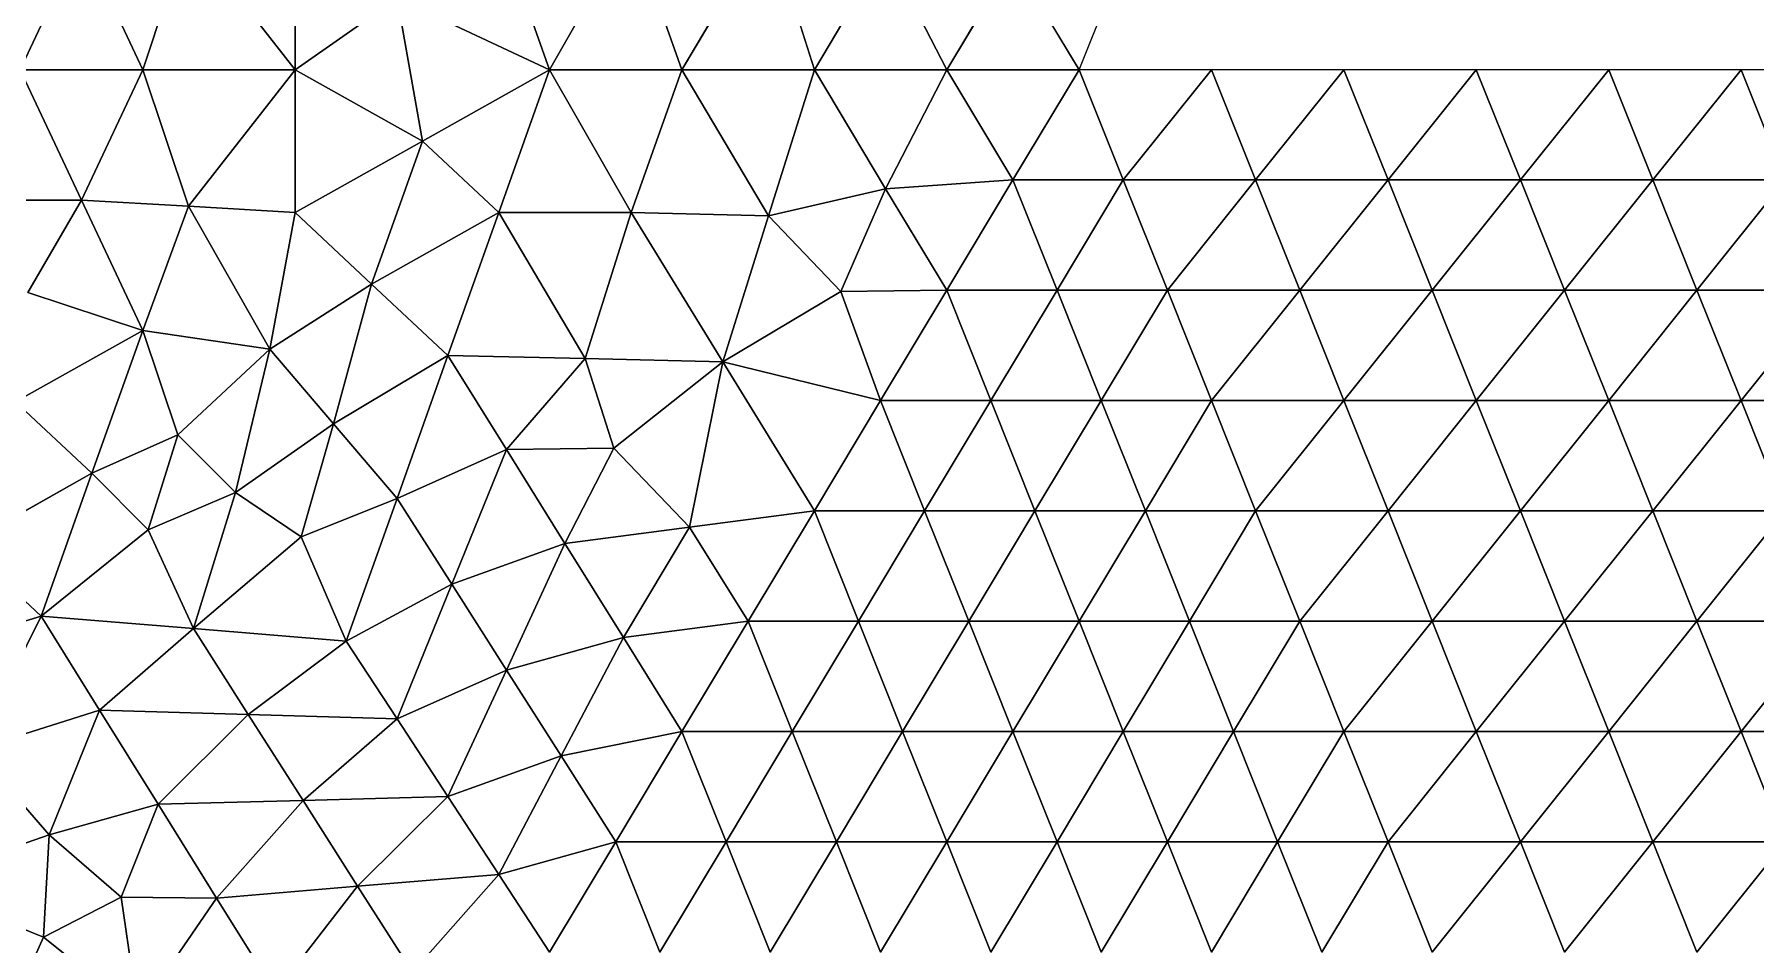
# Model space of a CAD drawing. Extents: x 100 to 350, y 100 to 150.
# Drawn here: x 175.2 to 199.58, y 112.61 to 125.5 of the extents above; entities that cross this region are included whole.
import ezdxf

# ---------------------------------------------------------------- set-up
doc = ezdxf.new("R2010")
doc.units = 0

msp = doc.modelspace()

# ---------------------------------------------------------------- linework, layer by layer
at = {"color": 1}
for p, q in [((178.899, 127.024), (178.899, 125)), ((178.899, 125), (178.899, 127.024)), ((181.78, 127.024), (182.5, 125)), ((182.5, 125), (181.78, 127.024)), ((183.655, 127.024), (182.5, 125)), ((182.5, 125), (183.655, 127.024)), ((184.375, 125), (183.655, 127.024)), ((183.655, 127.024), (184.375, 125)), ((184.375, 125), (185.601, 127.069)), ((185.601, 127.069), (184.375, 125)), ((186.25, 125), (185.601, 127.069)), ((185.601, 127.069), (186.25, 125)), ((175.869, 126.846), (175, 125)), ((175, 125), (175.869, 126.846)), ((176.739, 125), (175.869, 126.846)), ((175.869, 126.846), (176.739, 125)), ((176.739, 125), (177.384, 126.935)), ((177.384, 126.935), (176.739, 125)), ((177.384, 126.935), (178.899, 125)), ((178.899, 125), (177.384, 126.935)), ((187.26, 126.689), (186.25, 125)), ((186.25, 125), (187.26, 126.689)), ((188.125, 125), (187.26, 126.689)), ((187.26, 126.689), (188.125, 125)), ((188.125, 125), (189.062, 126.562)), ((189.062, 126.562), (188.125, 125)), ((189.062, 126.562), (190, 125)), ((190, 125), (189.062, 126.562)), ((178.899, 125), (180.34, 126.012)), ((180.34, 126.012), (178.899, 125)), ((180.34, 126.012), (182.5, 125)), ((180.7, 123.988), (180.34, 126.012)), ((180.34, 126.012), (180.7, 123.988)), ((182.5, 125), (180.34, 126.012)), ((176.739, 125), (175, 125)), ((175, 125), (175.869, 123.154)), ((175, 125), (176.739, 125)), ((175.869, 123.154), (175, 125)), ((175.869, 123.154), (176.739, 125)), ((176.739, 125), (175.869, 123.154)), ((178.899, 125), (176.739, 125)), ((176.739, 125), (177.384, 123.065)), ((177.384, 123.065), (176.739, 125)), ((176.739, 125), (178.899, 125)), ((177.384, 123.065), (178.899, 125)), ((178.899, 125), (177.384, 123.065)), ((178.899, 125), (178.899, 122.976)), ((180.7, 123.988), (178.899, 125)), ((178.899, 125), (180.7, 123.988)), ((178.899, 122.976), (178.899, 125)), ((182.5, 125), (180.7, 123.988)), ((180.7, 123.988), (182.5, 125)), ((182.5, 125), (181.78, 122.976)), ((181.78, 122.976), (182.5, 125)), ((182.5, 125), (184.375, 125)), ((184.375, 125), (182.5, 125)), ((182.5, 125), (183.655, 122.976)), ((183.655, 122.976), (182.5, 125)), ((183.655, 122.976), (184.375, 125)), ((184.375, 125), (183.655, 122.976)), ((184.375, 125), (185.601, 122.931)), ((186.25, 125), (184.375, 125)), ((184.375, 125), (186.25, 125)), ((185.601, 122.931), (184.375, 125)), ((185.601, 122.931), (186.25, 125)), ((186.25, 125), (185.601, 122.931)), ((186.25, 125), (188.125, 125)), ((188.125, 125), (186.25, 125)), ((186.25, 125), (187.26, 123.311)), ((187.26, 123.311), (186.25, 125)), ((188.125, 125), (187.26, 123.311)), ((187.26, 123.311), (188.125, 125)), ((189.062, 123.438), (188.125, 125)), ((190, 125), (188.125, 125)), ((188.125, 125), (189.062, 123.438)), ((188.125, 125), (190, 125)), ((189.062, 123.438), (190, 125)), ((190, 125), (189.062, 123.438)), ((191.875, 125), (190.625, 123.438)), ((190.625, 123.438), (191.875, 125)), ((191.875, 125), (192.5, 123.438)), ((192.5, 123.438), (191.875, 125)), ((193.75, 125), (192.5, 123.438)), ((192.5, 123.438), (193.75, 125)), ((194.375, 123.438), (193.75, 125)), ((193.75, 125), (194.375, 123.438)), ((195.625, 125), (194.375, 123.438)), ((194.375, 123.438), (195.625, 125)), ((196.25, 123.438), (195.625, 125)), ((195.625, 125), (196.25, 123.438)), ((196.25, 123.438), (197.5, 125)), ((197.5, 125), (196.25, 123.438)), ((198.125, 123.438), (197.5, 125)), ((197.5, 125), (198.125, 123.438)), ((199.375, 125), (198.125, 123.438)), ((198.125, 123.438), (199.375, 125)), ((200, 123.438), (199.375, 125)), ((199.375, 125), (200, 123.438)), ((178.899, 122.976), (180.7, 123.988)), ((180.7, 123.988), (178.899, 122.976)), ((179.979, 121.964), (180.7, 123.988)), ((180.7, 123.988), (179.979, 121.964)), ((180.7, 123.988), (181.78, 122.976)), ((181.78, 122.976), (180.7, 123.988)), ((187.26, 123.311), (189.062, 123.438)), ((189.062, 123.438), (187.26, 123.311)), ((189.062, 123.438), (188.125, 121.875)), ((188.125, 121.875), (189.062, 123.438)), ((189.688, 121.875), (189.062, 123.438)), ((189.062, 123.438), (190.625, 123.438)), ((190.625, 123.438), (189.062, 123.438)), ((189.062, 123.438), (189.688, 121.875)), ((189.688, 121.875), (190.625, 123.438)), ((190.625, 123.438), (189.688, 121.875)), ((190.625, 123.438), (192.5, 123.438)), ((192.5, 123.438), (190.625, 123.438)), ((192.5, 123.438), (191.25, 121.875)), ((191.25, 121.875), (192.5, 123.438)), ((192.5, 123.438), (194.375, 123.438)), ((193.125, 121.875), (192.5, 123.438)), ((194.375, 123.438), (192.5, 123.438)), ((192.5, 123.438), (193.125, 121.875)), ((194.375, 123.438), (193.125, 121.875)), ((193.125, 121.875), (194.375, 123.438)), ((194.375, 123.438), (196.25, 123.438)), ((195, 121.875), (194.375, 123.438)), ((194.375, 123.438), (195, 121.875)), ((196.25, 123.438), (194.375, 123.438)), ((195, 121.875), (196.25, 123.438)), ((196.25, 123.438), (195, 121.875)), ((196.25, 123.438), (198.125, 123.438)), ((198.125, 123.438), (196.25, 123.438)), ((196.25, 123.438), (196.875, 121.875)), ((196.875, 121.875), (196.25, 123.438)), ((196.875, 121.875), (198.125, 123.438)), ((198.125, 123.438), (196.875, 121.875)), ((198.125, 123.438), (200, 123.438)), ((198.125, 123.438), (198.75, 121.875)), ((200, 123.438), (198.125, 123.438)), ((198.75, 121.875), (198.125, 123.438)), ((198.75, 121.875), (200, 123.438)), ((200, 123.438), (198.75, 121.875)), ((174.144, 123.154), (175.869, 123.154)), ((175.869, 123.154), (174.144, 123.154)), ((175.869, 123.154), (175.11, 121.844)), ((175.11, 121.844), (175.869, 123.154)), ((175.869, 123.154), (177.384, 123.065)), ((177.384, 123.065), (175.869, 123.154)), ((175.869, 123.154), (176.739, 121.308)), ((176.739, 121.308), (175.869, 123.154)), ((187.26, 123.311), (185.601, 122.931)), ((185.601, 122.931), (187.26, 123.311)), ((187.26, 123.311), (186.625, 121.859)), ((186.625, 121.859), (187.26, 123.311)), ((188.125, 121.875), (187.26, 123.311)), ((187.26, 123.311), (188.125, 121.875)), ((176.739, 121.308), (177.384, 123.065)), ((177.384, 123.065), (176.739, 121.308)), ((177.384, 123.065), (178.539, 121.041)), ((178.899, 122.976), (177.384, 123.065)), ((177.384, 123.065), (178.899, 122.976)), ((178.539, 121.041), (177.384, 123.065)), ((178.539, 121.041), (178.899, 122.976)), ((178.899, 122.976), (178.539, 121.041)), ((178.899, 122.976), (179.979, 121.964)), ((179.979, 121.964), (178.899, 122.976)), ((181.78, 122.976), (179.979, 121.964)), ((179.979, 121.964), (181.78, 122.976)), ((181.06, 120.952), (181.78, 122.976)), ((181.78, 122.976), (181.06, 120.952)), ((183.006, 120.907), (181.78, 122.976)), ((181.78, 122.976), (183.655, 122.976)), ((183.655, 122.976), (181.78, 122.976)), ((181.78, 122.976), (183.006, 120.907)), ((183.655, 122.976), (183.006, 120.907)), ((183.006, 120.907), (183.655, 122.976)), ((185.601, 122.931), (183.655, 122.976)), ((183.655, 122.976), (184.952, 120.863)), ((184.952, 120.863), (183.655, 122.976)), ((183.655, 122.976), (185.601, 122.931)), ((184.952, 120.863), (185.601, 122.931)), ((185.601, 122.931), (184.952, 120.863)), ((186.625, 121.859), (185.601, 122.931)), ((185.601, 122.931), (186.625, 121.859)), ((179.979, 121.964), (178.539, 121.041)), ((178.539, 121.041), (179.979, 121.964)), ((179.439, 119.984), (179.979, 121.964)), ((179.979, 121.964), (179.439, 119.984)), ((179.979, 121.964), (181.06, 120.952)), ((181.06, 120.952), (179.979, 121.964)), ((176.739, 121.308), (175.11, 121.844)), ((175.11, 121.844), (176.739, 121.308)), ((184.952, 120.863), (186.625, 121.859)), ((186.625, 121.859), (184.952, 120.863)), ((186.625, 121.859), (188.125, 121.875)), ((188.125, 121.875), (186.625, 121.859)), ((186.625, 121.859), (187.188, 120.312)), ((187.188, 120.312), (186.625, 121.859)), ((188.125, 121.875), (187.188, 120.312)), ((187.188, 120.312), (188.125, 121.875)), ((188.125, 121.875), (189.688, 121.875)), ((189.688, 121.875), (188.125, 121.875)), ((188.125, 121.875), (188.75, 120.312)), ((188.75, 120.312), (188.125, 121.875)), ((189.688, 121.875), (188.75, 120.312)), ((188.75, 120.312), (189.688, 121.875)), ((190.312, 120.312), (189.688, 121.875)), ((189.688, 121.875), (191.25, 121.875)), ((189.688, 121.875), (190.312, 120.312)), ((191.25, 121.875), (189.688, 121.875)), ((191.25, 121.875), (190.312, 120.312)), ((190.312, 120.312), (191.25, 121.875)), ((191.25, 121.875), (193.125, 121.875)), ((193.125, 121.875), (191.25, 121.875)), ((193.125, 121.875), (191.875, 120.312)), ((191.875, 120.312), (193.125, 121.875)), ((193.125, 121.875), (195, 121.875)), ((193.75, 120.312), (193.125, 121.875)), ((193.125, 121.875), (193.75, 120.312)), ((195, 121.875), (193.125, 121.875)), ((195, 121.875), (193.75, 120.312)), ((193.75, 120.312), (195, 121.875)), ((195.625, 120.312), (195, 121.875)), ((196.875, 121.875), (195, 121.875)), ((195, 121.875), (195.625, 120.312)), ((195, 121.875), (196.875, 121.875)), ((196.875, 121.875), (195.625, 120.312)), ((195.625, 120.312), (196.875, 121.875)), ((197.5, 120.312), (196.875, 121.875)), ((196.875, 121.875), (197.5, 120.312)), ((198.75, 121.875), (196.875, 121.875)), ((196.875, 121.875), (198.75, 121.875)), ((197.5, 120.312), (198.75, 121.875)), ((198.75, 121.875), (197.5, 120.312)), ((200.625, 121.875), (198.75, 121.875)), ((198.75, 121.875), (199.375, 120.312)), ((199.375, 120.312), (198.75, 121.875)), ((198.75, 121.875), (200.625, 121.875)), ((200.625, 121.875), (199.375, 120.312)), ((199.375, 120.312), (200.625, 121.875)), ((174.938, 120.295), (176.739, 121.308)), ((176.739, 121.308), (174.938, 120.295)), ((176.019, 119.283), (176.739, 121.308)), ((176.739, 121.308), (176.019, 119.283)), ((176.739, 121.308), (178.539, 121.041)), ((177.233, 119.826), (176.739, 121.308)), ((178.539, 121.041), (176.739, 121.308)), ((176.739, 121.308), (177.233, 119.826)), ((178.539, 121.041), (177.233, 119.826)), ((177.233, 119.826), (178.539, 121.041)), ((178.539, 121.041), (178.053, 119.013)), ((178.053, 119.013), (178.539, 121.041)), ((178.539, 121.041), (179.439, 119.984)), ((179.439, 119.984), (178.539, 121.041)), ((179.439, 119.984), (181.06, 120.952)), ((181.06, 120.952), (179.439, 119.984)), ((181.06, 120.952), (180.34, 118.928)), ((180.34, 118.928), (181.06, 120.952)), ((181.06, 120.952), (183.006, 120.907)), ((181.889, 119.62), (181.06, 120.952)), ((183.006, 120.907), (181.06, 120.952)), ((181.06, 120.952), (181.889, 119.62)), ((183.006, 120.907), (181.889, 119.62)), ((181.889, 119.62), (183.006, 120.907)), ((184.952, 120.863), (183.006, 120.907)), ((183.006, 120.907), (183.41, 119.64)), ((183.41, 119.64), (183.006, 120.907)), ((183.006, 120.907), (184.952, 120.863)), ((183.41, 119.64), (184.952, 120.863)), ((184.952, 120.863), (183.41, 119.64)), ((184.952, 120.863), (184.484, 118.519)), ((184.484, 118.519), (184.952, 120.863)), ((187.188, 120.312), (184.952, 120.863)), ((184.952, 120.863), (186.25, 118.75)), ((186.25, 118.75), (184.952, 120.863)), ((184.952, 120.863), (187.188, 120.312)), ((176.019, 119.283), (174.938, 120.295)), ((174.938, 120.295), (176.019, 119.283)), ((186.25, 118.75), (187.188, 120.312)), ((187.188, 120.312), (186.25, 118.75)), ((188.75, 120.312), (187.188, 120.312)), ((187.188, 120.312), (187.812, 118.75)), ((187.188, 120.312), (188.75, 120.312)), ((187.812, 118.75), (187.188, 120.312)), ((188.75, 120.312), (187.812, 118.75)), ((187.812, 118.75), (188.75, 120.312)), ((188.75, 120.312), (189.375, 118.75)), ((190.312, 120.312), (188.75, 120.312)), ((188.75, 120.312), (190.312, 120.312)), ((189.375, 118.75), (188.75, 120.312)), ((189.375, 118.75), (190.312, 120.312)), ((190.312, 120.312), (189.375, 118.75)), ((190.938, 118.75), (190.312, 120.312)), ((190.312, 120.312), (191.875, 120.312)), ((191.875, 120.312), (190.312, 120.312)), ((190.312, 120.312), (190.938, 118.75)), ((190.938, 118.75), (191.875, 120.312)), ((191.875, 120.312), (190.938, 118.75)), ((191.875, 120.312), (193.75, 120.312)), ((193.75, 120.312), (191.875, 120.312)), ((193.75, 120.312), (192.5, 118.75)), ((192.5, 118.75), (193.75, 120.312)), ((193.75, 120.312), (195.625, 120.312)), ((194.375, 118.75), (193.75, 120.312)), ((195.625, 120.312), (193.75, 120.312)), ((193.75, 120.312), (194.375, 118.75)), ((195.625, 120.312), (194.375, 118.75)), ((194.375, 118.75), (195.625, 120.312)), ((195.625, 120.312), (197.5, 120.312)), ((196.25, 118.75), (195.625, 120.312)), ((195.625, 120.312), (196.25, 118.75)), ((197.5, 120.312), (195.625, 120.312)), ((196.25, 118.75), (197.5, 120.312)), ((197.5, 120.312), (196.25, 118.75)), ((197.5, 120.312), (199.375, 120.312)), ((199.375, 120.312), (197.5, 120.312)), ((197.5, 120.312), (198.125, 118.75)), ((198.125, 118.75), (197.5, 120.312)), ((198.125, 118.75), (199.375, 120.312)), ((199.375, 120.312), (198.125, 118.75)), ((199.375, 120.312), (201.25, 120.312)), ((199.375, 120.312), (200, 118.75)), ((201.25, 120.312), (199.375, 120.312)), ((200, 118.75), (199.375, 120.312)), ((178.053, 119.013), (179.439, 119.984)), ((179.439, 119.984), (178.053, 119.013)), ((178.982, 118.382), (179.439, 119.984)), ((179.439, 119.984), (178.982, 118.382)), ((179.439, 119.984), (180.34, 118.928)), ((180.34, 118.928), (179.439, 119.984)), ((177.233, 119.826), (176.019, 119.283)), ((176.019, 119.283), (177.233, 119.826)), ((176.814, 118.484), (177.233, 119.826)), ((177.233, 119.826), (176.814, 118.484)), ((178.053, 119.013), (177.233, 119.826)), ((177.233, 119.826), (178.053, 119.013)), ((181.889, 119.62), (180.34, 118.928)), ((180.34, 118.928), (181.889, 119.62)), ((181.114, 117.711), (181.889, 119.62)), ((181.889, 119.62), (181.114, 117.711)), ((181.889, 119.62), (183.41, 119.64)), ((183.41, 119.64), (181.889, 119.62)), ((181.889, 119.62), (182.717, 118.288)), ((182.717, 118.288), (181.889, 119.62)), ((182.717, 118.288), (183.41, 119.64)), ((183.41, 119.64), (182.717, 118.288)), ((183.41, 119.64), (184.484, 118.519)), ((184.484, 118.519), (183.41, 119.64)), ((176.019, 119.283), (174.218, 118.271)), ((174.218, 118.271), (176.019, 119.283)), ((176.019, 119.283), (175.298, 117.259)), ((175.298, 117.259), (176.019, 119.283)), ((176.019, 119.283), (176.814, 118.484)), ((176.814, 118.484), (176.019, 119.283)), ((176.814, 118.484), (178.053, 119.013)), ((178.053, 119.013), (176.814, 118.484)), ((177.459, 117.082), (178.053, 119.013)), ((178.053, 119.013), (177.459, 117.082)), ((178.053, 119.013), (178.982, 118.382)), ((178.982, 118.382), (178.053, 119.013)), ((180.34, 118.928), (178.982, 118.382)), ((178.982, 118.382), (180.34, 118.928)), ((179.619, 116.904), (180.34, 118.928)), ((180.34, 118.928), (179.619, 116.904)), ((180.34, 118.928), (181.114, 117.711)), ((181.114, 117.711), (180.34, 118.928)), ((184.484, 118.519), (186.25, 118.75)), ((186.25, 118.75), (184.484, 118.519)), ((186.25, 118.75), (185.312, 117.188)), ((185.312, 117.188), (186.25, 118.75)), ((186.875, 117.188), (186.25, 118.75)), ((187.812, 118.75), (186.25, 118.75)), ((186.25, 118.75), (186.875, 117.188)), ((186.25, 118.75), (187.812, 118.75)), ((186.875, 117.188), (187.812, 118.75)), ((187.812, 118.75), (186.875, 117.188)), ((187.812, 118.75), (188.438, 117.188)), ((189.375, 118.75), (187.812, 118.75)), ((187.812, 118.75), (189.375, 118.75)), ((188.438, 117.188), (187.812, 118.75)), ((188.438, 117.188), (189.375, 118.75)), ((189.375, 118.75), (188.438, 117.188)), ((189.375, 118.75), (190.938, 118.75)), ((190.938, 118.75), (189.375, 118.75)), ((189.375, 118.75), (190, 117.188)), ((190, 117.188), (189.375, 118.75)), ((190, 117.188), (190.938, 118.75)), ((190.938, 118.75), (190, 117.188)), ((191.562, 117.188), (190.938, 118.75)), ((190.938, 118.75), (192.5, 118.75)), ((190.938, 118.75), (191.562, 117.188)), ((192.5, 118.75), (190.938, 118.75)), ((192.5, 118.75), (191.562, 117.188)), ((191.562, 117.188), (192.5, 118.75)), ((192.5, 118.75), (194.375, 118.75)), ((194.375, 118.75), (192.5, 118.75)), ((194.375, 118.75), (193.125, 117.188)), ((193.125, 117.188), (194.375, 118.75)), ((194.375, 118.75), (196.25, 118.75)), ((195, 117.188), (194.375, 118.75)), ((194.375, 118.75), (195, 117.188)), ((196.25, 118.75), (194.375, 118.75)), ((196.25, 118.75), (195, 117.188)), ((195, 117.188), (196.25, 118.75)), ((198.125, 118.75), (196.25, 118.75)), ((196.25, 118.75), (196.875, 117.188)), ((196.25, 118.75), (198.125, 118.75)), ((196.875, 117.188), (196.25, 118.75)), ((196.875, 117.188), (198.125, 118.75)), ((198.125, 118.75), (196.875, 117.188)), ((198.125, 118.75), (198.75, 117.188)), ((200, 118.75), (198.125, 118.75)), ((198.125, 118.75), (200, 118.75)), ((198.75, 117.188), (198.125, 118.75)), ((200, 118.75), (198.75, 117.188)), ((198.75, 117.188), (200, 118.75)), ((175.298, 117.259), (176.814, 118.484)), ((176.814, 118.484), (175.298, 117.259)), ((176.814, 118.484), (177.459, 117.082)), ((177.459, 117.082), (176.814, 118.484)), ((184.484, 118.519), (182.717, 118.288)), ((182.717, 118.288), (184.484, 118.519)), ((184.484, 118.519), (183.546, 116.957)), ((183.546, 116.957), (184.484, 118.519)), ((185.312, 117.188), (184.484, 118.519)), ((184.484, 118.519), (185.312, 117.188)), ((175.298, 117.259), (174.218, 118.271)), ((174.218, 118.271), (175.298, 117.259)), ((178.982, 118.382), (177.459, 117.082)), ((177.459, 117.082), (178.982, 118.382)), ((179.619, 116.904), (178.982, 118.382)), ((178.982, 118.382), (179.619, 116.904)), ((182.717, 118.288), (181.114, 117.711)), ((181.114, 117.711), (182.717, 118.288)), ((181.889, 116.495), (182.717, 118.288)), ((182.717, 118.288), (181.889, 116.495)), ((183.546, 116.957), (182.717, 118.288)), ((182.717, 118.288), (183.546, 116.957)), ((181.114, 117.711), (179.619, 116.904)), ((179.619, 116.904), (181.114, 117.711)), ((181.114, 117.711), (180.34, 115.803)), ((180.34, 115.803), (181.114, 117.711)), ((181.889, 116.495), (181.114, 117.711)), ((181.114, 117.711), (181.889, 116.495)), ((173.73, 116.786), (175.298, 117.259)), ((175.298, 117.259), (173.73, 116.786)), ((175.298, 117.259), (174.364, 115.369)), ((174.364, 115.369), (175.298, 117.259)), ((176.127, 115.928), (175.298, 117.259)), ((177.459, 117.082), (175.298, 117.259)), ((175.298, 117.259), (176.127, 115.928)), ((175.298, 117.259), (177.459, 117.082)), ((176.127, 115.928), (177.459, 117.082)), ((177.459, 117.082), (176.127, 115.928)), ((177.459, 117.082), (179.619, 116.904)), ((178.233, 115.865), (177.459, 117.082)), ((179.619, 116.904), (177.459, 117.082)), ((177.459, 117.082), (178.233, 115.865)), ((183.546, 116.957), (185.312, 117.188)), ((185.312, 117.188), (183.546, 116.957)), ((185.312, 117.188), (184.375, 115.625)), ((184.375, 115.625), (185.312, 117.188)), ((185.938, 115.625), (185.312, 117.188)), ((185.312, 117.188), (186.875, 117.188)), ((186.875, 117.188), (185.312, 117.188)), ((185.312, 117.188), (185.938, 115.625)), ((185.938, 115.625), (186.875, 117.188)), ((186.875, 117.188), (185.938, 115.625)), ((187.5, 115.625), (186.875, 117.188)), ((186.875, 117.188), (188.438, 117.188)), ((186.875, 117.188), (187.5, 115.625)), ((188.438, 117.188), (186.875, 117.188)), ((188.438, 117.188), (187.5, 115.625)), ((187.5, 115.625), (188.438, 117.188)), ((190, 117.188), (188.438, 117.188)), ((188.438, 117.188), (189.062, 115.625)), ((188.438, 117.188), (190, 117.188)), ((189.062, 115.625), (188.438, 117.188)), ((190, 117.188), (189.062, 115.625)), ((189.062, 115.625), (190, 117.188)), ((190, 117.188), (190.625, 115.625)), ((191.562, 117.188), (190, 117.188)), ((190.625, 115.625), (190, 117.188)), ((190, 117.188), (191.562, 117.188)), ((190.625, 115.625), (191.562, 117.188)), ((191.562, 117.188), (190.625, 115.625)), ((193.125, 117.188), (191.562, 117.188)), ((191.562, 117.188), (192.188, 115.625)), ((192.188, 115.625), (191.562, 117.188)), ((191.562, 117.188), (193.125, 117.188)), ((192.188, 115.625), (193.125, 117.188)), ((193.125, 117.188), (192.188, 115.625)), ((195, 117.188), (193.125, 117.188)), ((193.125, 117.188), (195, 117.188)), ((195, 117.188), (193.75, 115.625)), ((193.75, 115.625), (195, 117.188)), ((196.875, 117.188), (195, 117.188)), ((195, 117.188), (195.625, 115.625)), ((195.625, 115.625), (195, 117.188)), ((195, 117.188), (196.875, 117.188)), ((195.625, 115.625), (196.875, 117.188)), ((196.875, 117.188), (195.625, 115.625)), ((197.5, 115.625), (196.875, 117.188)), ((196.875, 117.188), (197.5, 115.625)), ((198.75, 117.188), (196.875, 117.188)), ((196.875, 117.188), (198.75, 117.188)), ((197.5, 115.625), (198.75, 117.188)), ((198.75, 117.188), (197.5, 115.625)), ((198.75, 117.188), (200.625, 117.188)), ((200.625, 117.188), (198.75, 117.188)), ((198.75, 117.188), (199.375, 115.625)), ((199.375, 115.625), (198.75, 117.188)), ((199.375, 115.625), (200.625, 117.188)), ((200.625, 117.188), (199.375, 115.625)), ((179.619, 116.904), (178.233, 115.865)), ((178.233, 115.865), (179.619, 116.904)), ((180.34, 115.803), (179.619, 116.904)), ((179.619, 116.904), (180.34, 115.803)), ((181.889, 116.495), (183.546, 116.957)), ((183.546, 116.957), (181.889, 116.495)), ((183.546, 116.957), (182.663, 115.279)), ((182.663, 115.279), (183.546, 116.957)), ((184.375, 115.625), (183.546, 116.957)), ((183.546, 116.957), (184.375, 115.625)), ((180.34, 115.803), (181.889, 116.495)), ((181.889, 116.495), (180.34, 115.803)), ((181.889, 116.495), (181.06, 114.702)), ((181.06, 114.702), (181.889, 116.495)), ((182.663, 115.279), (181.889, 116.495)), ((181.889, 116.495), (182.663, 115.279)), ((176.127, 115.928), (174.364, 115.369)), ((174.364, 115.369), (176.127, 115.928)), ((175.414, 114.16), (176.127, 115.928)), ((176.127, 115.928), (175.414, 114.16)), ((178.233, 115.865), (176.127, 115.928)), ((176.127, 115.928), (176.956, 114.596)), ((176.956, 114.596), (176.127, 115.928)), ((176.127, 115.928), (178.233, 115.865)), ((178.233, 115.865), (176.956, 114.596)), ((176.956, 114.596), (178.233, 115.865)), ((179.008, 114.649), (178.233, 115.865)), ((178.233, 115.865), (180.34, 115.803)), ((180.34, 115.803), (178.233, 115.865)), ((178.233, 115.865), (179.008, 114.649)), ((179.008, 114.649), (180.34, 115.803)), ((180.34, 115.803), (179.008, 114.649)), ((180.34, 115.803), (181.06, 114.702)), ((181.06, 114.702), (180.34, 115.803)), ((182.663, 115.279), (184.375, 115.625)), ((184.375, 115.625), (182.663, 115.279)), ((184.375, 115.625), (183.438, 114.062)), ((183.438, 114.062), (184.375, 115.625)), ((184.375, 115.625), (185.938, 115.625)), ((185.938, 115.625), (184.375, 115.625)), ((184.375, 115.625), (185, 114.062)), ((185, 114.062), (184.375, 115.625)), ((185.938, 115.625), (185, 114.062)), ((185, 114.062), (185.938, 115.625)), ((186.562, 114.062), (185.938, 115.625)), ((185.938, 115.625), (187.5, 115.625)), ((185.938, 115.625), (186.562, 114.062)), ((187.5, 115.625), (185.938, 115.625)), ((187.5, 115.625), (186.562, 114.062)), ((186.562, 114.062), (187.5, 115.625)), ((188.125, 114.062), (187.5, 115.625)), ((189.062, 115.625), (187.5, 115.625)), ((187.5, 115.625), (188.125, 114.062)), ((187.5, 115.625), (189.062, 115.625)), ((189.062, 115.625), (188.125, 114.062)), ((188.125, 114.062), (189.062, 115.625)), ((189.062, 115.625), (189.688, 114.062)), ((190.625, 115.625), (189.062, 115.625)), ((189.062, 115.625), (190.625, 115.625)), ((189.688, 114.062), (189.062, 115.625)), ((190.625, 115.625), (189.688, 114.062)), ((189.688, 114.062), (190.625, 115.625)), ((191.25, 114.062), (190.625, 115.625)), ((190.625, 115.625), (192.188, 115.625)), ((192.188, 115.625), (190.625, 115.625)), ((190.625, 115.625), (191.25, 114.062)), ((191.25, 114.062), (192.188, 115.625)), ((192.188, 115.625), (191.25, 114.062)), ((192.812, 114.062), (192.188, 115.625)), ((192.188, 115.625), (193.75, 115.625)), ((192.188, 115.625), (192.812, 114.062)), ((193.75, 115.625), (192.188, 115.625)), ((193.75, 115.625), (192.812, 114.062)), ((192.812, 114.062), (193.75, 115.625)), ((193.75, 115.625), (195.625, 115.625)), ((195.625, 115.625), (193.75, 115.625)), ((195.625, 115.625), (194.375, 114.062)), ((194.375, 114.062), (195.625, 115.625)), ((195.625, 115.625), (197.5, 115.625)), ((196.25, 114.062), (195.625, 115.625)), ((195.625, 115.625), (196.25, 114.062)), ((197.5, 115.625), (195.625, 115.625)), ((197.5, 115.625), (196.25, 114.062)), ((196.25, 114.062), (197.5, 115.625)), ((198.125, 114.062), (197.5, 115.625)), ((199.375, 115.625), (197.5, 115.625)), ((197.5, 115.625), (198.125, 114.062)), ((197.5, 115.625), (199.375, 115.625)), ((199.375, 115.625), (198.125, 114.062)), ((198.125, 114.062), (199.375, 115.625)), ((200, 114.062), (199.375, 115.625)), ((199.375, 115.625), (200, 114.062)), ((201.25, 115.625), (199.375, 115.625)), ((199.375, 115.625), (201.25, 115.625)), ((174.364, 115.369), (175.414, 114.16)), ((175.414, 114.16), (174.364, 115.369)), ((181.06, 114.702), (182.663, 115.279)), ((182.663, 115.279), (181.06, 114.702)), ((181.78, 113.601), (182.663, 115.279)), ((182.663, 115.279), (181.78, 113.601)), ((182.663, 115.279), (183.438, 114.062)), ((183.438, 114.062), (182.663, 115.279)), ((175.414, 114.16), (176.956, 114.596)), ((176.956, 114.596), (175.414, 114.16)), ((176.956, 114.596), (176.432, 113.276)), ((176.432, 113.276), (176.956, 114.596)), ((176.956, 114.596), (179.008, 114.649)), ((179.008, 114.649), (176.956, 114.596)), ((177.785, 113.264), (176.956, 114.596)), ((176.956, 114.596), (177.785, 113.264)), ((179.008, 114.649), (177.785, 113.264)), ((177.785, 113.264), (179.008, 114.649)), ((181.06, 114.702), (179.008, 114.649)), ((179.008, 114.649), (181.06, 114.702)), ((179.008, 114.649), (179.782, 113.433)), ((179.782, 113.433), (179.008, 114.649)), ((179.782, 113.433), (181.06, 114.702)), ((181.06, 114.702), (179.782, 113.433)), ((181.06, 114.702), (181.78, 113.601)), ((181.78, 113.601), (181.06, 114.702)), ((175.414, 114.16), (173.43, 113.478)), ((173.43, 113.478), (175.414, 114.16)), ((175.332, 112.713), (175.414, 114.16)), ((175.414, 114.16), (175.332, 112.713)), ((176.432, 113.276), (175.414, 114.16)), ((175.414, 114.16), (176.432, 113.276)), ((183.438, 114.062), (181.78, 113.601)), ((181.78, 113.601), (183.438, 114.062)), ((182.5, 112.5), (183.438, 114.062)), ((183.438, 114.062), (182.5, 112.5)), ((185, 114.062), (183.438, 114.062)), ((183.438, 114.062), (184.062, 112.5)), ((183.438, 114.062), (185, 114.062)), ((184.062, 112.5), (183.438, 114.062)), ((185, 114.062), (184.062, 112.5)), ((184.062, 112.5), (185, 114.062)), ((185, 114.062), (185.625, 112.5)), ((186.562, 114.062), (185, 114.062)), ((185, 114.062), (186.562, 114.062)), ((185.625, 112.5), (185, 114.062)), ((185.625, 112.5), (186.562, 114.062)), ((186.562, 114.062), (185.625, 112.5)), ((186.562, 114.062), (188.125, 114.062)), ((187.188, 112.5), (186.562, 114.062)), ((188.125, 114.062), (186.562, 114.062)), ((186.562, 114.062), (187.188, 112.5)), ((187.188, 112.5), (188.125, 114.062)), ((188.125, 114.062), (187.188, 112.5)), ((188.125, 114.062), (189.688, 114.062)), ((188.125, 114.062), (188.75, 112.5)), ((189.688, 114.062), (188.125, 114.062)), ((188.75, 112.5), (188.125, 114.062)), ((189.688, 114.062), (188.75, 112.5)), ((188.75, 112.5), (189.688, 114.062)), ((190.312, 112.5), (189.688, 114.062)), ((189.688, 114.062), (191.25, 114.062)), ((191.25, 114.062), (189.688, 114.062)), ((189.688, 114.062), (190.312, 112.5)), ((190.312, 112.5), (191.25, 114.062)), ((191.25, 114.062), (190.312, 112.5)), ((191.875, 112.5), (191.25, 114.062)), ((191.25, 114.062), (192.812, 114.062)), ((191.25, 114.062), (191.875, 112.5)), ((192.812, 114.062), (191.25, 114.062)), ((192.812, 114.062), (191.875, 112.5)), ((191.875, 112.5), (192.812, 114.062)), ((193.438, 112.5), (192.812, 114.062)), ((192.812, 114.062), (194.375, 114.062)), ((194.375, 114.062), (192.812, 114.062)), ((192.812, 114.062), (193.438, 112.5)), ((193.438, 112.5), (194.375, 114.062)), ((194.375, 114.062), (193.438, 112.5)), ((194.375, 114.062), (196.25, 114.062)), ((196.25, 114.062), (194.375, 114.062)), ((196.25, 114.062), (195, 112.5)), ((195, 112.5), (196.25, 114.062)), ((196.25, 114.062), (198.125, 114.062)), ((196.875, 112.5), (196.25, 114.062)), ((198.125, 114.062), (196.25, 114.062)), ((196.25, 114.062), (196.875, 112.5)), ((198.125, 114.062), (196.875, 112.5)), ((196.875, 112.5), (198.125, 114.062)), ((198.125, 114.062), (200, 114.062)), ((198.75, 112.5), (198.125, 114.062)), ((198.125, 114.062), (198.75, 112.5)), ((200, 114.062), (198.125, 114.062)), ((198.75, 112.5), (200, 114.062)), ((200, 114.062), (198.75, 112.5)), ((181.78, 113.601), (179.782, 113.433)), ((179.782, 113.433), (181.78, 113.601)), ((181.78, 113.601), (180.557, 112.216)), ((180.557, 112.216), (181.78, 113.601)), ((182.5, 112.5), (181.78, 113.601)), ((181.78, 113.601), (182.5, 112.5)), ((173.43, 113.478), (175.332, 112.713)), ((175.332, 112.713), (173.43, 113.478)), ((177.785, 113.264), (179.782, 113.433)), ((179.782, 113.433), (177.785, 113.264)), ((178.614, 111.933), (179.782, 113.433)), ((179.782, 113.433), (178.614, 111.933)), ((179.782, 113.433), (180.557, 112.216)), ((180.557, 112.216), (179.782, 113.433)), ((175.332, 112.713), (176.432, 113.276)), ((176.432, 113.276), (175.332, 112.713)), ((176.432, 113.276), (176.671, 111.649)), ((177.785, 113.264), (176.432, 113.276)), ((176.432, 113.276), (177.785, 113.264)), ((176.671, 111.649), (176.432, 113.276)), ((177.785, 113.264), (176.671, 111.649)), ((176.671, 111.649), (177.785, 113.264)), ((178.614, 111.933), (177.785, 113.264)), ((177.785, 113.264), (178.614, 111.933)), ((175.332, 112.713), (174.728, 111.365)), ((174.728, 111.365), (175.332, 112.713)), ((176.671, 111.649), (175.332, 112.713)), ((175.332, 112.713), (176.671, 111.649))]:
    msp.add_line(p, q, dxfattribs=at)
at = {"color": 7}
for p, q in [((190, 125), (190.625, 126.562)), ((191.875, 125), (190, 125)), ((190, 125), (190.625, 123.438)), ((190.625, 123.438), (190, 125)), ((193.75, 125), (191.875, 125)), ((195.625, 125), (193.75, 125)), ((197.5, 125), (195.625, 125)), ((199.375, 125), (197.5, 125)), ((201.25, 125), (199.375, 125)), ((190.625, 123.438), (191.25, 121.875)), ((191.25, 121.875), (190.625, 123.438)), ((191.875, 120.312), (191.25, 121.875)), ((191.25, 121.875), (191.875, 120.312)), ((191.875, 120.312), (192.5, 118.75)), ((192.5, 118.75), (191.875, 120.312)), ((193.125, 117.188), (192.5, 118.75)), ((192.5, 118.75), (193.125, 117.188)), ((193.125, 117.188), (193.75, 115.625)), ((193.75, 115.625), (193.125, 117.188)), ((194.375, 114.062), (193.75, 115.625)), ((193.75, 115.625), (194.375, 114.062)), ((194.375, 114.062), (195, 112.5)), ((195, 112.5), (194.375, 114.062))]:
    msp.add_line(p, q, dxfattribs=at)

doc.saveas('drawing.dxf')
